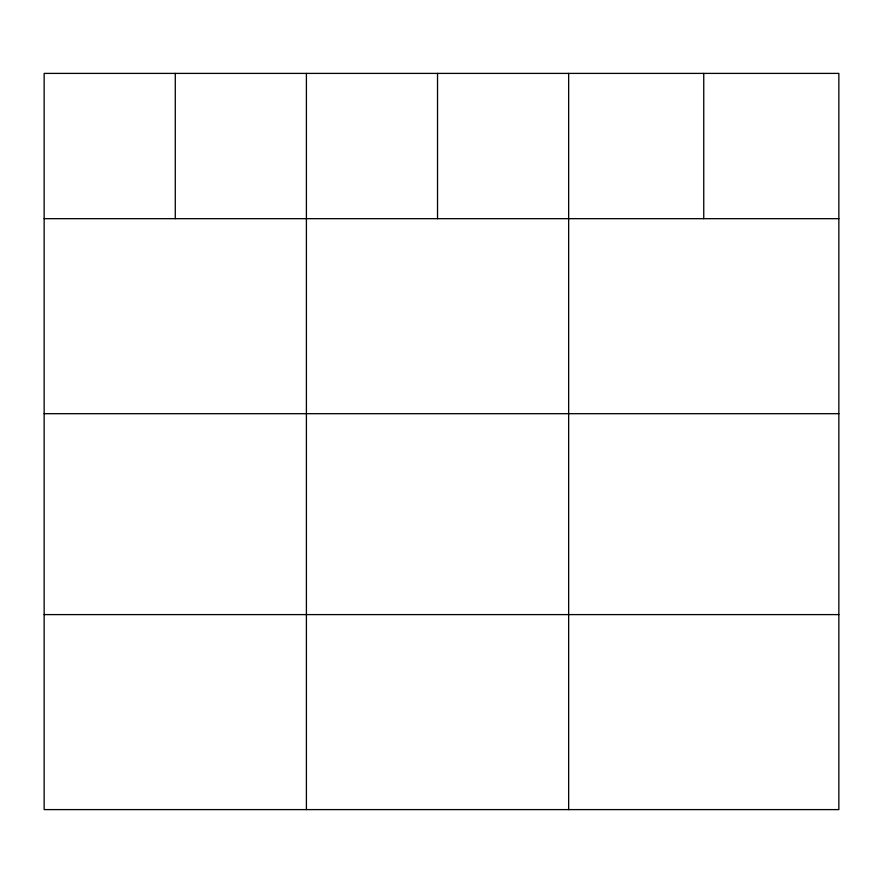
<?xml version="1.0" encoding="UTF-8"?>
<svg xmlns="http://www.w3.org/2000/svg" width="883" height="883" viewBox="0 0 883 883"><rect width="100%" height="100%" fill="white"/><g stroke="black" fill="none" stroke-linecap="round" stroke-linejoin="round"><path stroke-width="1.32" d="M838.85 413.685L838.85 73.399L44.15 73.399L44.15 809.601L838.85 809.601L838.85 413.685L44.15 413.685M44.15 218.675L838.85 218.675M44.15 614.601L838.85 614.601M703.751 73.399L703.751 218.675M568.652 73.399L568.652 809.601M437.526 73.399L437.526 218.675M306.401 73.399L306.401 809.601M175.276 73.399L175.276 218.675"/></g></svg>
